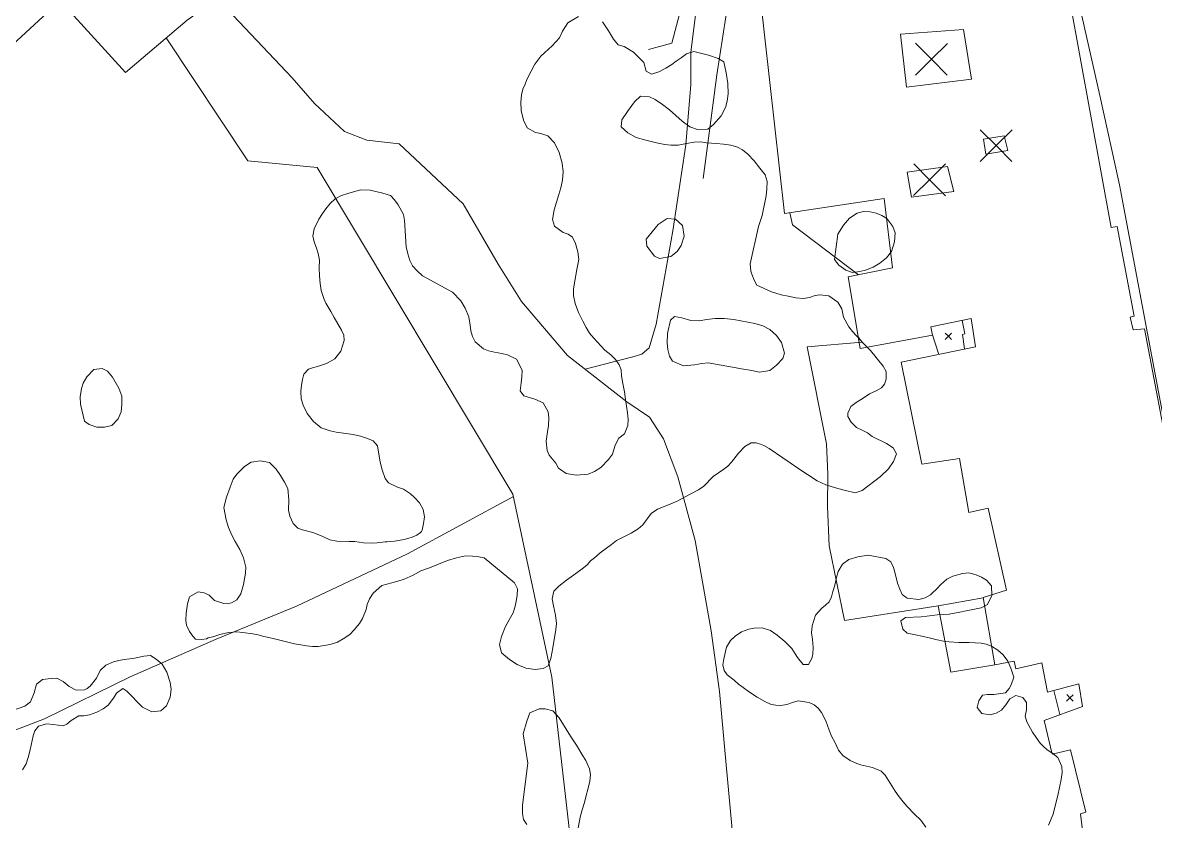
# Model space of a CAD drawing. Header units: metres. Extents: x 4652992 to 4879070, y 2074171 to 2309877.
# Drawn here: x 4654265.4 to 4654366, y 2308028.7 to 2308099.7 of the extents above; entities that cross this region are included whole.
import ezdxf

# ---------------------------------------------------------------- set-up
doc = ezdxf.new("R2010")
doc.units = ezdxf.units.M
doc.header["$MEASUREMENT"] = 0
doc.linetypes.add('DGN Style 3', pattern=[92.779933, 66.271381, -26.508552])
for name, color, linetype, lineweight in [('Level 18', 5, 'Continuous', 0), ('Level 20', 30, 'DGN Style 3', 0), ('Level 30', 5, 'Continuous', 0), ('Level 31', 38, 'Continuous', 0), ('Level 35', 4, 'Continuous', 0), ('Level 37', 3, 'Continuous', 0), ('Level 39', 9, 'Continuous', 0), ('Level 40', 1, 'Continuous', 0), ('Level 63', 3, 'Continuous', 0)]:
    doc.layers.add(name, color=color, linetype=linetype, lineweight=lineweight)

# ---------------------------------------------------------------- blocks, each defined once
blk = doc.blocks.new('COTA_3')
at = {"layer": 'Level 63', "ltscale": 0.2}
for p, q in [((-1.408562, 1.419507, 4e-05), (-0.000105, -1.5e-05, 4e-05)), ((1.419417, 1.408442, 4e-05), (-0.000105, -1.5e-05, 4e-05)), ((-0.000105, -1.5e-05, 4e-05), (-1.419627, -1.408472, 4e-05)), ((-0.000105, -1.5e-05, 4e-05), (1.408352, -1.419537, 4e-05))]:
    blk.add_line(p, q, dxfattribs=at)
blk = doc.blocks.new('COTA_9')
at = {"layer": 'Level 63', "ltscale": 0.2}
for p, q in [((-0.00013, 0.00011, 0.000195), (-1.419652, -1.408347, 0.000195)), ((-1.408587, 1.419632, 0.000195), (-0.00013, 0.00011, 0.000195)), ((1.419392, 1.408567, 0.000195), (-0.00013, 0.00011, 0.000195)), ((-0.00013, 0.00011, 0.000195), (1.408327, -1.419412, 0.000195))]:
    blk.add_line(p, q, dxfattribs=at)
blk = doc.blocks.new('COTA_10')
at = {"layer": 'Level 39'}
for p, q in [((-1.408444, 1.419518, 3.9e-05), (1.3e-05, -4e-06, 3.9e-05)), ((1.419535, 1.408453, 3.9e-05), (1.3e-05, -4e-06, 3.9e-05)), ((1.3e-05, -4e-06, 3.9e-05), (-1.419509, -1.408461, 3.9e-05)), ((1.3e-05, -4e-06, 3.9e-05), (1.40847, -1.419526, 3.9e-05))]:
    blk.add_line(p, q, dxfattribs=at)

msp = doc.modelspace()

# ---------------------------------------------------------------- linework, layer by layer
at = {"layer": 'Level 18', "color": 30}
msp.add_polyline3d([(4654402.39772, 2307929.389076, 1367.92), (4654399.423089, 2307938.774889, 1368.12), (4654393.768803, 2307958.055267, 1367.98), (4654388.530085, 2307973.183141, 1367.82), (4654385.697142, 2307981.948348, 1367.4), (4654382.18002, 2307994.246823, 1366.98), (4654377.384236, 2308014.574682, 1366.45), (4654372.700222, 2308035.231491, 1365.67), (4654368.927627, 2308052.748689, 1365.13), (4654362.79485, 2308085.267762, 1364.18), (4654361.044254, 2308093.201358, 1364.08), (4654357.918845, 2308107.112182, 1363.63)], dxfattribs=at)
at = {"layer": 'Level 20', "linetype": 'Continuous'}
for points in [[(4654328.122028, 2308118.290808, 1363.28031), (4654328.043056, 2308117.087281, 1363.340049), (4654327.535579, 2308109.2724, 1362.120049), (4654325.304475, 2308101.801797, 1359.640049), (4654324.724867, 2308097.057501, 1358.900049), (4654324.732252, 2308094.178746, 1358.200049), (4654324.295404, 2308088.824515, 1355.840049), (4654323.124247, 2308081.172014, 1353.560049), (4654321.645192, 2308072.880328, 1351.280049), (4654321.014487, 2308070.799894, 1351.100049), (4654320.381872, 2308070.240477, 1351.020049), (4654319.576706, 2308069.998781, 1351.020049), (4654315.329349, 2308068.896202, 1350.97648)], [(4654319.171874, 2308011.859426, 1345.338345), (4654325.547621, 2308019.836182, 1345.658345), (4654328.174838, 2308023.277765, 1346.168345), (4654328.373824, 2308028.349935, 1346.878345), (4654327.85702, 2308033.759184, 1347.128345), (4654327.258445, 2308040.282093, 1347.938345), (4654326.544109, 2308045.647743, 1347.898345), (4654325.097342, 2308053.668994, 1348.668345), (4654323.564087, 2308059.347028, 1349.578345), (4654322.291338, 2308062.71842, 1350.338345), (4654321.062737, 2308064.624529, 1350.728345), (4654319.040737, 2308065.989242, 1350.948345), (4654313.764317, 2308070.12202, 1350.988345), (4654309.673042, 2308074.906847, 1350.848345), (4654307.600541, 2308078.237338, 1350.748345), (4654304.494525, 2308083.578546, 1350.688345), (4654298.824546, 2308088.907596, 1351.048345), (4654295.949184, 2308089.223511, 1351.068345), (4654293.952811, 2308090.014454, 1350.948345), (4654291.300527, 2308092.493508, 1350.728345), (4654289.317655, 2308094.778689, 1350.648345), (4654284.083396, 2308100.312486, 1350.688345)]]:
    msp.add_polyline3d(points, dxfattribs=at)
at = {"layer": 'Level 30', "color": 1}
for points in [[(4654359.561912, 2308027.445565, 1373.781197), (4654359.330402, 2308029.414392, 1368.591197), (4654359.811952, 2308029.546597, 1368.601197), (4654358.456676, 2308035.091468, 1369.531197), (4654356.823214, 2308034.70309, 1366.451197), (4654356.099913, 2308037.698266, 1366.471197), (4654359.523798, 2308038.951956, 1368.611197), (4654359.19522, 2308040.947531, 1368.261197), (4654356.407873, 2308040.222344, 1367.601197), (4654355.907207, 2308042.804752, 1367.631197), (4654353.589308, 2308042.295214, 1367.241197), (4654353.436183, 2308042.974022, 1367.251197), (4654351.717068, 2308042.632211, 1362.481197), (4654350.696149, 2308048.625962, 1362.331197), (4654352.76121, 2308049.259646, 1368.581197), (4654351.141817, 2308056.544135, 1370.181197), (4654349.415407, 2308056.166949, 1363.311197), (4654348.582125, 2308060.974093, 1363.461197), (4654345.245161, 2308060.461775, 1367.861197), (4654343.402672, 2308069.507155, 1367.891197), (4654349.997376, 2308070.893825, 1373.181197), (4654349.611715, 2308073.39434, 1373.131197), (4654346.054791, 2308072.668121, 1370.501197), (4654346.183372, 2308071.905818, 1370.501197), (4654339.769064, 2308070.718849, 1367.731197), (4654338.711403, 2308077.102984, 1367.561197), (4654342.642342, 2308077.90185, 1367.931197), (4654341.890389, 2308084.062885, 1366.901197), (4654333.040853, 2308082.721289, 1365.951197), (4654330.385362, 2308106.551089, 1366.521197)], [(4654357.453548, 2308106.663761, 1369.981197), (4654362.050304, 2308081.481366, 1372.601197), (4654362.575282, 2308081.575434, 1372.631197), (4654364.10947, 2308073.593429, 1372.911197), (4654363.733995, 2308073.513707, 1372.911197), (4654363.998099, 2308072.378129, 1372.351197), (4654365.016474, 2308072.484175, 1371.521197), (4654367.474662, 2308059.566417, 1371.231197)]]:
    msp.add_polyline3d(points, dxfattribs=at)
for points in [[(4654343.889815, 2308093.933939, 1366.791197), (4654343.354492, 2308098.638242, 1366.751197), (4654348.942406, 2308099.068807, 1366.671197), (4654349.663608, 2308094.660058, 1366.771197)], [(4654352.883036, 2308088.305345, 1366.721197), (4654350.937996, 2308087.992688, 1367.321197), (4654350.713535, 2308089.327464, 1367.291197), (4654352.558088, 2308089.615919, 1366.741197)], [(4654348.091084, 2308084.677176, 1365.961197), (4654344.3296, 2308084.17807, 1366.381197), (4654343.936444, 2308086.38524, 1366.761197), (4654347.518202, 2308086.905402, 1366.761197)]]:
    msp.add_3dface(points, dxfattribs=at)
at = {"layer": 'Level 31'}
for points in [[(4654349.029189, 2308070.690244, 1367.271197), (4654348.84266, 2308071.990952, 1367.311197), (4654349.064351, 2308072.03499, 1367.321197), (4654348.818672, 2308073.232424, 1367.291197)], [(4654351.717068, 2308042.632211, 1362.481197), (4654347.815942, 2308041.973544, 1358.861197), (4654346.68765, 2308047.879649, 1358.561197), (4654350.702666, 2308048.587702, 1362.332155)]]:
    msp.add_polyline3d(points, dxfattribs=at)
at = {"layer": 'Level 35'}
for p, q in [((4654346.758096, 2308070.212701, 1367.091197), (4654346.16319, 2308072.025466, 1367.061197)), ((4654357.508441, 2308038.214013, 1367.351558), (4654356.953011, 2308040.364172, 1367.730278))]:
    msp.add_line(p, q, dxfattribs=at)
at = {"layer": 'Level 35', "extrusion": (-0.0778809516879601, -0.0178542102630675, 0.9968027811658933), "elevation": -402331.305168, "flags": 128}
msp.add_lwpolyline([(-1209695.619757, 5036351.303543), (-1209694.503876, 5036351.303543), (-1209688.888285, 5036356.059411)], dxfattribs=at)
at = {"layer": 'Level 35'}
for points in [[(4654326.322425, 2308113.453493, 1364.241197), (4654324.593215, 2308103.819565, 1364.071197), (4654323.030035, 2308097.840756, 1363.771197), (4654320.969934, 2308097.2779, 1363.801197)], [(4654328.104277, 2308101.937442, 1360.811197), (4654327.046468, 2308095.027097, 1360.921197), (4654326.072139, 2308087.616424, 1360.771197), (4654325.806768, 2308085.838793, 1360.751197)]]:
    msp.add_polyline3d(points, dxfattribs=at)
at = {"layer": 'Level 37'}
for points in [[(4654296.18975, 2308110.594554, 1359.48598), (4654294.194719, 2308109.413725, 1358.27598), (4654288.296545, 2308105.56207, 1355.70598), (4654284.415126, 2308103.036564, 1352.87598), (4654279.998244, 2308099.884581, 1350.83598), (4654274.515902, 2308095.251705, 1345.14598), (4654268.716377, 2308101.61907, 1348.66598), (4654263.754291, 2308097.03203, 1345.18598), (4654238.217327, 2308077.120277, 1330.10598), (4654227.293612, 2308069.448321, 1324.46598), (4654223.103919, 2308071.767806, 1323.86598), (4654208.310354, 2308062.412335, 1316.62598), (4654206.538101, 2308066.13173, 1317.30598)], [(4654278.14353, 2308098.317247, 1348.622878), (4654285.381784, 2308087.390246, 1347.742878), (4654291.529378, 2308086.816753, 1351.202878), (4654308.926266, 2308057.785089, 1350.522878), (4654312.381505, 2308041.544637, 1344.502878), (4654314.205593, 2308025.523057, 1344.122878), (4654313.854924, 2308016.334005, 1344.642878), (4654312.626914, 2308013.053888, 1345.062878)], [(4654308.966197, 2308057.597408, 1350.453309), (4654299.548946, 2308052.482916, 1343.793309), (4654289.717174, 2308047.859439, 1337.593309), (4654282.563879, 2308044.9266, 1336.413309), (4654274.9195, 2308041.577158, 1335.833309), (4654267.332709, 2308037.838028, 1332.473309), (4654261.660797, 2308035.669256, 1330.053309), (4654254.981598, 2308050.433581, 1330.333309), (4654250.9041, 2308056.132072, 1330.473309), (4654242.63878, 2308065.10014, 1328.933309), (4654234.563328, 2308074.553996, 1328.219392)], [(4654346.68765, 2308047.879649, 1358.681197), (4654338.387106, 2308046.586022, 1354.601197), (4654337.002462, 2308053.204498, 1354.621197), (4654336.853922, 2308056.703588, 1354.621197), (4654336.890907, 2308059.582221, 1354.641197), (4654336.766878, 2308062.253936, 1354.981197), (4654335.062987, 2308070.879827, 1359.781197), (4654339.931326, 2308071.301633, 1362.860556), (4654339.606475, 2308071.70025, 1362.820556)]]:
    msp.add_polyline3d(points, dxfattribs=at)
at = {"layer": 'Level 40', "color": 3}
for points in [[(4654283.261199, 2308056.612684, 1342.408935), (4654283.492182, 2308057.542502, 1342.508935), (4654283.80534, 2308058.425515, 1342.548935), (4654284.080518, 2308059.117884, 1342.788935), (4654284.417481, 2308059.584555, 1343.108935), (4654285.100421, 2308060.256944, 1343.088935), (4654285.678001, 2308060.630107, 1343.088935), (4654286.464062, 2308060.748447, 1343.268935), (4654287.306065, 2308060.61176, 1343.348935), (4654287.887374, 2308060.008504, 1343.508935), (4654288.292648, 2308059.440198, 1343.628935), (4654288.650993, 2308058.865966, 1343.708935), (4654288.921321, 2308058.309208, 1343.708935), (4654289.036562, 2308057.280159, 1343.828935), (4654288.993299, 2308056.374049, 1343.928935), (4654289.099341, 2308055.834665, 1343.988935), (4654289.39907, 2308055.195846, 1344.208935), (4654289.81889, 2308054.777102, 1344.388935), (4654290.244367, 2308054.6164, 1344.628935), (4654291.15978, 2308054.388913, 1344.888935), (4654291.978473, 2308054.05867, 1345.008935), (4654292.665141, 2308053.754639, 1345.208935), (4654293.293007, 2308053.614733, 1345.288935), (4654294.369598, 2308053.58392, 1345.328935), (4654294.874141, 2308053.590459, 1345.328935), (4654295.660388, 2308053.480088, 1345.328935), (4654296.370304, 2308053.445851, 1345.428935), (4654296.86602, 2308053.484633, 1345.508935), (4654297.581717, 2308053.555964, 1345.588935), (4654297.748924, 2308053.553256, 1346.068935), (4654298.417691, 2308053.618659, 1346.388935), (4654299.271194, 2308053.769344, 1346.828935), (4654299.593799, 2308053.857741, 1347.208935), (4654299.980924, 2308053.963819, 1347.568935), (4654300.385578, 2308054.157886, 1347.928935), (4654300.719806, 2308054.381181, 1348.368935), (4654300.813604, 2308054.469272, 1349.008935), (4654300.854567, 2308054.598344, 1349.908935), (4654300.986096, 2308055.182029, 1350.308935), (4654301.061868, 2308055.792029, 1350.308935), (4654300.944016, 2308056.425228, 1350.368935), (4654300.620853, 2308057.022965, 1350.908935), (4654300.198049, 2308057.503281, 1351.468935), (4654299.8223, 2308057.83705, 1351.668935), (4654299.20009, 2308058.234997, 1351.828935), (4654298.671927, 2308058.416087, 1351.808935), (4654297.879589, 2308058.802078, 1351.808935), (4654297.577125, 2308059.197521, 1351.868935), (4654297.300768, 2308059.95366, 1351.888935), (4654297.14475, 2308060.624926, 1351.928935), (4654296.888347, 2308062.093618, 1351.948935), (4654296.518378, 2308062.532954, 1351.948935), (4654296.007806, 2308062.725796, 1351.948935), (4654295.394547, 2308062.939026, 1351.868935), (4654294.737342, 2308063.084757, 1351.808935), (4654293.241117, 2308063.305602, 1351.568935), (4654292.701268, 2308063.428033, 1351.528935), (4654291.897306, 2308063.679126, 1351.468935), (4654291.201626, 2308064.244111, 1351.368935), (4654290.658358, 2308064.961774, 1351.328935), (4654290.299889, 2308065.688481, 1351.308935), (4654290.123421, 2308066.257093, 1351.288935), (4654290.090602, 2308066.934389, 1351.328935), (4654290.151767, 2308067.471064, 1351.328935), (4654290.251098, 2308067.969672, 1351.328935), (4654290.350428, 2308068.46828, 1351.408935), (4654290.757818, 2308068.905723, 1351.668935), (4654291.133195, 2308069.029378, 1352.028935), (4654291.578998, 2308069.123805, 1352.448935), (4654292.364935, 2308069.39462, 1352.548935), (4654293.118487, 2308069.809069, 1352.548935), (4654293.654732, 2308070.510584, 1353.088935), (4654293.929724, 2308071.431665, 1353.288935), (4654293.902934, 2308071.909578, 1353.448935), (4654293.706015, 2308072.375535, 1353.568935), (4654293.388758, 2308072.926365, 1353.748935), (4654293.042161, 2308073.48302, 1353.988935), (4654292.75132, 2308074.01336, 1354.228935), (4654292.304834, 2308074.757543, 1354.868935), (4654292.131412, 2308075.188345, 1355.128935), (4654291.902047, 2308075.874174, 1355.388935), (4654291.801785, 2308076.519125, 1355.388935), (4654291.736706, 2308077.187581, 1355.528935), (4654291.712652, 2308077.908871, 1355.888935), (4654291.738511, 2308078.574516, 1356.248935), (4654291.626563, 2308079.160808, 1357.008935), (4654291.476575, 2308079.632692, 1357.088935), (4654291.267846, 2308080.192464, 1357.288935), (4654291.164725, 2308080.746513, 1357.528935), (4654291.269837, 2308081.350688, 1357.668935), (4654291.70035, 2308082.2104, 1357.748935), (4654292.002069, 2308082.729804, 1357.868935), (4654292.298008, 2308083.143641, 1357.968935), (4654292.681902, 2308083.61624, 1358.048935), (4654293.145048, 2308084.027368, 1358.148935), (4654293.705099, 2308084.312541, 1358.228935), (4654294.274039, 2308084.489235, 1358.308935), (4654295.376737, 2308084.819118, 1358.288935), (4654296.256781, 2308084.796838, 1358.088935), (4654297.377567, 2308084.528575, 1357.788935), (4654298.052425, 2308084.318359, 1357.588935), (4654298.416489, 2308083.925931, 1357.508935), (4654298.727779, 2308083.498245, 1357.428935), (4654299.212493, 2308082.639758, 1357.088935), (4654299.300944, 2308082.088622, 1357.068935), (4654299.4495, 2308079.772378, 1357.068935), (4654299.596692, 2308079.133354, 1357.008935), (4654299.755569, 2308078.55299, 1356.888935), (4654299.993574, 2308078.063631, 1356.808935), (4654300.410473, 2308077.630222, 1356.768935), (4654300.903641, 2308077.196916, 1356.668935), (4654303.571309, 2308075.737315, 1356.128935), (4654304.287688, 2308074.970036, 1355.988935), (4654304.693025, 2308074.325493, 1355.888935), (4654304.9958, 2308073.548864, 1355.888935), (4654305.140131, 2308072.818938, 1355.888935), (4654305.190417, 2308072.305869, 1355.888935), (4654305.331641, 2308071.78999, 1355.888935), (4654305.57549, 2308071.32996, 1355.888935), (4654306.306415, 2308070.712243, 1355.808935), (4654306.770057, 2308070.513474, 1355.728935), (4654307.280567, 2308070.396869, 1355.648935), (4654307.928946, 2308070.28338, 1355.508935), (4654308.442377, 2308070.18144, 1355.368935), (4654309.249385, 2308069.792537, 1355.228935), (4654309.737144, 2308068.79624, 1355.228935), (4654309.714144, 2308068.221497, 1355.228935), (4654309.650058, 2308067.670156, 1355.268935), (4654309.556757, 2308066.972167, 1355.428935), (4654309.879795, 2308066.526904, 1355.488935), (4654310.859791, 2308066.240859, 1355.528935), (4654311.602215, 2308065.910513, 1355.448935), (4654312.051685, 2308065.104758, 1355.408935), (4654312.11664, 2308064.588777, 1355.428935), (4654312.08786, 2308063.908467, 1355.448935), (4654312.003261, 2308063.330709, 1355.448935), (4654311.883666, 2308062.500735, 1355.368935), (4654311.98113, 2308061.688645, 1355.328935), (4654312.136962, 2308061.24609, 1355.148935), (4654312.73008, 2308060.549019, 1355.148935), (4654312.959259, 2308060.091902, 1355.148935), (4654313.657799, 2308059.617819, 1355.148935), (4654314.546732, 2308059.48706, 1354.908935), (4654315.617356, 2308059.579391, 1354.808935), (4654316.180391, 2308059.802992, 1354.748935), (4654316.743302, 2308060.179067, 1354.608935), (4654317.417415, 2308060.883699, 1354.588935), (4654317.769048, 2308061.347458, 1354.528935), (4654318.017747, 2308062.136554, 1354.428935), (4654318.325247, 2308062.761525, 1354.388935), (4654318.832402, 2308063.163916, 1354.388935), (4654319.131014, 2308063.897367, 1354.488935), (4654319.159918, 2308064.425202, 1354.488935), (4654319.10957, 2308065.014508, 1354.488935), (4654318.917936, 2308066.19593, 1354.488935), (4654318.829361, 2308066.899541, 1354.528935), (4654318.699699, 2308067.626555, 1354.628935), (4654318.57302, 2308068.291996, 1355.008935), (4654318.528577, 2308068.834394, 1355.808935), (4654318.375667, 2308069.291613, 1356.768935), (4654318.04088, 2308069.754454, 1357.168935), (4654317.60639, 2308070.17611, 1357.188935), (4654317.07512, 2308070.571247, 1357.188935), (4654316.115016, 2308071.646081, 1357.188935), (4654315.71863, 2308072.105907, 1357.408935), (4654315.433694, 2308072.58934, 1357.628935), (4654315.136949, 2308073.166587, 1357.748935), (4654314.740314, 2308073.931362, 1357.808935), (4654314.458052, 2308074.734408, 1357.848935), (4654314.307877, 2308075.435004, 1357.868935), (4654314.313286, 2308075.997995, 1357.908935), (4654314.383215, 2308076.578665, 1357.928935), (4654314.599343, 2308077.740108, 1357.928935), (4654314.780475, 2308078.649334, 1357.768935), (4654314.686057, 2308079.323615, 1357.588935), (4654314.483047, 2308080.065191, 1357.388935), (4654314.212719, 2308080.621948, 1357.128935), (4654313.839953, 2308080.894144, 1356.848935), (4654313.382216, 2308081.046007, 1356.688935), (4654312.622014, 2308081.593312, 1356.688935), (4654312.433798, 2308082.179501, 1356.688935), (4654312.576827, 2308083.050557, 1356.768935), (4654313.001062, 2308084.4146, 1357.048935), (4654313.1766, 2308084.989547, 1357.068935), (4654313.313909, 2308085.678799, 1357.068935), (4654313.401306, 2308086.423696, 1357.068935), (4654313.312668, 2308087.203544, 1357.008935), (4654313.039109, 2308088.126823, 1356.888935), (4654312.615995, 2308088.988325, 1356.748935), (4654312.01119, 2308089.626737, 1356.628935), (4654311.409679, 2308089.822389, 1356.528935), (4654310.940256, 2308089.915592, 1356.368935), (4654310.19777, 2308090.322175, 1356.268935), (4654309.862797, 2308091.013727, 1356.308935), (4654309.650898, 2308091.863783, 1356.388935), (4654309.615096, 2308092.602651, 1356.528935), (4654309.684963, 2308093.259558, 1356.908935), (4654309.813633, 2308093.752341, 1357.248935), (4654310.012728, 2308094.215896, 1357.708935), (4654310.170798, 2308094.626616, 1358.248935), (4654310.533931, 2308095.377746, 1358.388935), (4654310.870771, 2308095.996892, 1358.388935), (4654311.404094, 2308096.683742, 1359.008935), (4654311.761694, 2308097.024356, 1360.168935), (4654312.412436, 2308097.611668, 1361.308935), (4654313.07188, 2308098.319212, 1361.648935), (4654313.341277, 2308098.906014, 1361.668935), (4654313.596129, 2308099.343253, 1361.688935), (4654313.810018, 2308099.651421, 1362.568935), (4654314.762913, 2308100.224476, 1362.928935)], [(4654316.881223, 2308099.758158, 1364.648935), (4654317.421631, 2308098.949593, 1364.788935), (4654317.868117, 2308098.20541, 1364.788935), (4654318.273329, 2308097.713342, 1364.788935), (4654318.819084, 2308097.544004, 1364.768935), (4654319.623232, 2308097.064199, 1364.768935), (4654320.131131, 2308096.551742, 1364.768935), (4654320.56562, 2308096.130086, 1364.508935), (4654320.751039, 2308095.376758, 1364.108935), (4654321.247004, 2308095.110591, 1363.628935), (4654321.880465, 2308095.304964, 1363.528935), (4654322.51088, 2308095.637147, 1363.468935), (4654323.044514, 2308095.94281, 1363.348935), (4654323.42561, 2308096.248269, 1363.208935), (4654323.853636, 2308096.559656, 1363.088935), (4654324.346183, 2308096.888722, 1363.088935), (4654325.000156, 2308097.109513, 1363.008935), (4654326.294054, 2308096.791634, 1362.928935), (4654327.150851, 2308096.49956, 1362.908935), (4654327.66739, 2308096.183573, 1362.868935), (4654327.855916, 2308095.216197, 1363.128935), (4654328.018025, 2308094.269312, 1363.148935), (4654328.051031, 2308093.363305, 1363.128935), (4654327.948903, 2308092.697558, 1363.128935), (4654327.793878, 2308092.149028, 1363.148935), (4654327.427824, 2308091.383232, 1363.128935), (4654326.744946, 2308090.634606, 1363.048935), (4654326.246618, 2308090.199973, 1362.948935), (4654325.32847, 2308090.184083, 1362.688935), (4654324.627194, 2308090.414789, 1362.688935), (4654323.963836, 2308090.912376, 1362.688935), (4654323.379668, 2308091.42473, 1362.588935), (4654322.821918, 2308091.916595, 1362.248935), (4654322.220159, 2308092.417196, 1361.828935), (4654321.559784, 2308092.853211, 1361.528935), (4654321.069724, 2308093.072471, 1361.388935), (4654320.260043, 2308093.14176, 1361.388935), (4654319.720691, 2308092.654292, 1361.348935), (4654319.105379, 2308091.785536, 1361.208935), (4654318.59263, 2308091.048867, 1361.168935), (4654318.543275, 2308090.418376, 1361.208935), (4654319.1216, 2308089.876692, 1361.268935), (4654319.867008, 2308089.484774, 1361.368935), (4654320.714979, 2308089.224943, 1361.468935), (4654321.6744, 2308088.988718, 1361.768935), (4654322.422543, 2308088.840177, 1362.168935), (4654322.959409, 2308088.779319, 1362.708935), (4654323.590072, 2308088.806553, 1363.248935), (4654324.335046, 2308088.948295, 1363.628935), (4654325.012577, 2308089.057694, 1363.728935), (4654325.61098, 2308089.076088, 1363.748935), (4654326.115585, 2308089.00639, 1363.748935), (4654327.019126, 2308088.948955, 1364.168935), (4654327.617591, 2308088.891112, 1364.408935), (4654328.268891, 2308088.792288, 1364.588935), (4654328.855732, 2308088.599548, 1364.628935), (4654329.316453, 2308088.386114, 1364.668935), (4654329.774377, 2308088.00554, 1364.788935), (4654330.341016, 2308087.405196, 1364.988935), (4654330.86663, 2308086.752018, 1365.128935), (4654331.32474, 2308086.142732, 1365.168935), (4654331.501208, 2308085.57412, 1365.248935), (4654331.47827, 2308084.92314, 1365.388935), (4654331.411324, 2308084.280897, 1365.468935), (4654331.05192, 2308082.553348, 1365.528935), (4654330.735903, 2308081.579433, 1365.528935), (4654329.999379, 2308078.265055, 1365.348935), (4654330.064458, 2308077.596599, 1365.068935), (4654330.132149, 2308077.323995, 1364.648935), (4654330.349642, 2308076.808218, 1364.548935), (4654330.578821, 2308076.3511, 1364.548935), (4654331.881731, 2308075.772267, 1364.548935), (4654332.75904, 2308075.506611, 1364.548935), (4654333.375158, 2308075.384283, 1364.548935), (4654334.064624, 2308075.247392, 1364.648935), (4654334.721767, 2308075.177898, 1365.088935), (4654335.273178, 2308075.266602, 1365.588935), (4654335.765849, 2308075.443194, 1366.228935), (4654336.188218, 2308075.496538, 1366.728935), (4654336.992056, 2308075.397919, 1367.148935), (4654337.781596, 2308074.844789, 1367.568935), (4654338.12235, 2308074.258804, 1367.588935), (4654338.27843, 2308073.5113, 1367.528935), (4654338.763143, 2308072.652813, 1367.428935), (4654339.092025, 2308072.23688, 1367.368935), (4654339.42675, 2308071.850277, 1367.208935), (4654340.078546, 2308071.141555, 1367.068935), (4654340.677446, 2308070.550051, 1366.888935), (4654341.805005, 2308069.167559, 1366.488935), (4654342.075271, 2308068.687039, 1365.908935), (4654342.07583, 2308068.000904, 1365.648935), (4654341.929507, 2308067.572606, 1365.408935), (4654341.651097, 2308067.246759, 1365.088935), (4654341.184906, 2308066.97344, 1364.708935), (4654340.598437, 2308066.708757, 1364.188935), (4654340.017935, 2308066.320929, 1363.908935), (4654339.408094, 2308065.938926, 1363.888935), (4654338.924374, 2308065.577617, 1363.888935), (4654338.654977, 2308064.990816, 1363.848935), (4654338.658147, 2308064.700532, 1363.128935), (4654338.951909, 2308064.184857, 1362.548935), (4654339.436312, 2308063.707556, 1361.928935), (4654339.952789, 2308063.467806, 1361.428935), (4654340.410588, 2308063.239707, 1361.348935), (4654340.836189, 2308062.92653, 1361.348935), (4654342.100996, 2308062.309527, 1361.348935), (4654342.705615, 2308061.899828, 1360.888935), (4654342.996455, 2308061.369488, 1360.388935), (4654342.724198, 2308060.691784, 1359.828935), (4654342.293499, 2308060.060783, 1359.688935), (4654341.560708, 2308059.367802, 1359.688935), (4654339.954211, 2308058.116533, 1359.688935), (4654339.320751, 2308057.92216, 1359.688935), (4654338.358408, 2308058.14372, 1359.288935), (4654337.575021, 2308058.344994, 1359.088935), (4654336.729972, 2308058.61949, 1358.928935), (4654335.949382, 2308058.987903, 1358.788935), (4654334.235354, 2308060.105712, 1358.308935), (4654333.551483, 2308060.576882, 1358.068935), (4654332.891108, 2308061.012897, 1358.008935), (4654331.670124, 2308061.849874, 1358.028935), (4654331.218167, 2308062.107303, 1357.828935), (4654330.921794, 2308062.227127, 1357.288935), (4654330.534483, 2308062.349761, 1356.668935), (4654330.09446, 2308062.360901, 1356.148935), (4654329.525645, 2308062.031733, 1355.888935), (4654328.94825, 2308061.429858, 1355.888935), (4654328.347547, 2308060.634427, 1355.028935), (4654328.019285, 2308060.287987, 1354.728935), (4654327.658702, 2308060.008945, 1354.188935), (4654326.723459, 2308059.371405, 1353.908935), (4654325.879341, 2308058.502343, 1353.908935), (4654325.404385, 2308058.185029, 1353.908935), (4654324.668424, 2308057.782332, 1353.908935), (4654323.510218, 2308057.173816, 1353.848935), (4654322.59238, 2308056.77674, 1353.928935), (4654321.750749, 2308056.456003, 1354.048935), (4654321.20543, 2308056.09168, 1354.008935), (4654320.469965, 2308055.079085, 1353.988935), (4654320.047844, 2308054.720791, 1353.928935), (4654319.435082, 2308054.324123, 1353.868935), (4654318.133164, 2308053.683161, 1353.768935), (4654317.681704, 2308053.330692, 1353.708935), (4654316.679082, 2308052.58457, 1353.528935), (4654316.166084, 2308052.152849, 1353.408935), (4654315.82017, 2308051.870895, 1353.148935), (4654315.559351, 2308051.5568, 1352.788935), (4654315.195846, 2308051.263093, 1352.348935), (4654314.498113, 2308050.746091, 1352.228935), (4654313.677242, 2308050.146823, 1352.228935), (4654313.008848, 2308049.623996, 1351.488935), (4654312.569198, 2308049.177712, 1350.988935), (4654312.42014, 2308048.506038, 1350.328935), (4654312.526244, 2308047.890417, 1350.128935), (4654312.711725, 2308047.060851, 1350.128935), (4654312.788615, 2308046.29858, 1350.128935), (4654312.730371, 2308045.77657, 1350.128935), (4654312.464764, 2308044.137112, 1349.768935), (4654312.29538, 2308043.210308, 1349.628935), (4654312.040715, 2308042.544357, 1349.488935), (4654311.615548, 2308042.323872, 1349.128935), (4654310.911599, 2308042.234964, 1349.128935), (4654310.081344, 2308042.354074, 1349.128935), (4654309.29199, 2308042.678492, 1349.128935), (4654308.616945, 2308043.117419, 1349.168935), (4654307.897769, 2308043.717559, 1349.188935), (4654307.738767, 2308044.450398, 1349.308935), (4654307.908338, 2308045.148489, 1349.348935), (4654308.224478, 2308045.96993, 1349.448935), (4654308.602343, 2308046.641911, 1349.568935), (4654308.953852, 2308047.258144, 1349.768935), (4654309.091348, 2308047.718684, 1349.948935), (4654309.199443, 2308048.261287, 1350.068935), (4654309.298711, 2308048.836132, 1350.248935), (4654309.318789, 2308049.39621, 1350.288935), (4654309.060209, 2308049.93539, 1350.288935), (4654306.371408, 2308052.130946, 1349.748935), (4654305.887315, 2308052.227061, 1349.448935), (4654305.32111, 2308052.293744, 1348.988935), (4654304.713881, 2308052.307592, 1348.348935), (4654303.919056, 2308052.145257, 1347.908935), (4654303.121371, 2308051.89202, 1347.768935), (4654301.5173, 2308051.265314, 1347.768935), (4654300.743111, 2308050.976922, 1347.728935), (4654300.074593, 2308050.606569, 1347.288935), (4654299.256458, 2308050.250678, 1347.088935), (4654298.602485, 2308050.029887, 1346.728935), (4654297.297397, 2308049.679208, 1345.608935), (4654296.520598, 2308048.994965, 1345.608935), (4654296.192461, 2308048.496051, 1345.448935), (4654295.987522, 2308048.003166, 1345.008935), (4654295.885208, 2308047.566131, 1344.728935), (4654295.569068, 2308046.74469, 1344.308935), (4654295.299546, 2308046.310363, 1344.188935), (4654294.839446, 2308045.761425, 1343.968935), (4654294.432056, 2308045.323981, 1343.828935), (4654293.851555, 2308044.936153, 1343.828935), (4654293.353103, 2308044.653995, 1343.828935), (4654292.702051, 2308044.447869, 1343.808935), (4654291.643237, 2308044.261723, 1343.108935), (4654291.112277, 2308044.275674, 1342.828935), (4654290.59008, 2308044.333619, 1342.528935), (4654290.085475, 2308044.403317, 1342.268935), (4654289.528035, 2308044.513995, 1342.208935), (4654288.351493, 2308044.808573, 1342.188935), (4654287.755888, 2308044.957318, 1342.128935), (4654287.257125, 2308045.056346, 1341.728935), (4654286.802372, 2308045.146636, 1341.448935), (4654286.297704, 2308045.292571, 1341.168935), (4654285.813611, 2308045.388686, 1340.888935), (4654284.921757, 2308045.50478, 1340.708935), (4654284.402482, 2308045.577391, 1340.688935), (4654283.657446, 2308045.511885, 1340.688935), (4654282.889039, 2308045.32906, 1340.688935), (4654282.270247, 2308045.131774, 1340.528935), (4654281.856705, 2308045.046187, 1339.948935), (4654281.715977, 2308044.952168, 1339.468935), (4654281.261347, 2308044.889983, 1339.228935), (4654280.73623, 2308044.933264, 1339.128935), (4654280.495489, 2308045.179247, 1338.708935), (4654280.195946, 2308045.589355, 1338.628935), (4654279.92854, 2308046.160777, 1338.488935), (4654279.872473, 2308046.568278, 1338.028935), (4654279.89541, 2308047.219259, 1337.848935), (4654280.017926, 2308048.063898, 1337.788935), (4654280.199307, 2308048.668175, 1337.788935), (4654280.961623, 2308049.126619, 1337.948935), (4654281.510237, 2308049.048183, 1338.108935), (4654281.941619, 2308048.840574, 1338.348935), (4654282.4231, 2308048.348608, 1338.848935), (4654283.241732, 2308048.094602, 1339.468935), (4654283.631903, 2308048.062869, 1339.828935), (4654283.793205, 2308048.107068, 1340.328935), (4654283.936916, 2308048.139515, 1341.028935), (4654284.400186, 2308048.398169, 1341.228935), (4654284.769348, 2308048.949918, 1341.228935), (4654284.994551, 2308049.774169, 1341.408935), (4654285.096803, 2308050.287441, 1341.608935), (4654285.166794, 2308050.791874, 1341.768935), (4654285.192777, 2308051.305045, 1341.848935), (4654285.010218, 2308052.149276, 1342.148935), (4654284.681088, 2308052.870158, 1342.348935), (4654284.258098, 2308053.579185, 1342.568935), (4654283.976022, 2308054.15352, 1342.948935), (4654283.667466, 2308054.824582, 1343.008935), (4654283.455692, 2308055.522164, 1343.008935), (4654283.261199, 2308056.612684, 1342.408935)], [(4654320.75873, 2308080.429851, 1361.648935), (4654320.824781, 2308079.807732, 1361.688935), (4654321.491261, 2308078.932398, 1361.788935), (4654321.955096, 2308078.736082, 1361.868935), (4654322.939067, 2308078.911505, 1362.068935), (4654323.499301, 2308079.334672, 1362.188935), (4654323.860453, 2308079.871739, 1362.248935), (4654324.134382, 2308080.708376, 1362.328935), (4654323.986917, 2308081.658614, 1362.268935), (4654323.359131, 2308082.214334, 1362.208935), (4654322.61546, 2308082.273274, 1362.168935), (4654321.812583, 2308081.749886, 1362.148935), (4654320.75873, 2308080.429851, 1361.648935)], [(4654337.777386, 2308080.893374, 1369.600556), (4654338.289844, 2308081.679328, 1369.520556), (4654338.82983, 2308082.311566, 1369.520556), (4654339.504493, 2308082.738894, 1369.520556), (4654340.064806, 2308082.892875, 1369.520556), (4654340.646858, 2308082.864669, 1369.520556), (4654341.183311, 2308082.756732, 1369.520556), (4654341.696612, 2308082.534912, 1369.520556), (4654342.141867, 2308082.267512, 1369.520556), (4654342.675494, 2308081.567435, 1369.520556), (4654342.881885, 2308080.99247, 1369.520556), (4654342.810308, 2308080.206715, 1369.520556), (4654342.546171, 2308079.341163, 1369.520556), (4654342.108253, 2308078.777295, 1369.520556), (4654341.512505, 2308078.304454, 1369.520556), (4654340.911675, 2308077.951177, 1369.520556), (4654340.243506, 2308077.700355, 1369.520556), (4654339.745451, 2308077.563483, 1369.520556), (4654339.083777, 2308077.489167, 1369.520556), (4654338.479985, 2308077.699559, 1369.520556), (4654337.860242, 2308078.120609, 1369.480556), (4654337.495314, 2308078.638565, 1369.480556), (4654337.777386, 2308080.893374, 1369.600556)], [(4654324.071638, 2308069.202499, 1358.808935), (4654325.037886, 2308069.292164, 1358.808935), (4654325.699395, 2308069.412778, 1358.868935), (4654326.272287, 2308069.462007, 1359.068935), (4654329.398378, 2308068.884657, 1360.268935), (4654330.14439, 2308068.765928, 1360.548935), (4654330.810507, 2308068.618586, 1360.948935), (4654331.734353, 2308068.790863, 1361.308935), (4654332.331708, 2308069.250621, 1361.328935), (4654332.895382, 2308069.835764, 1361.328935), (4654333.039837, 2308070.326273, 1361.288935), (4654332.772997, 2308071.269487, 1361.008935), (4654332.348069, 2308071.87326, 1360.908935), (4654331.749118, 2308072.422638, 1360.828935), (4654331.120794, 2308072.755324, 1360.668935), (4654330.417787, 2308072.939676, 1360.508935), (4654328.550152, 2308073.296359, 1360.208935), (4654327.695777, 2308073.392138, 1359.988935), (4654326.895132, 2308073.388215, 1359.848935), (4654326.125561, 2308073.318768, 1359.668935), (4654325.509664, 2308073.203916, 1359.448935), (4654324.72616, 2308073.211419, 1359.188935), (4654323.929326, 2308073.444106, 1358.868935), (4654323.277443, 2308073.588617, 1358.668935), (4654322.914258, 2308073.260304, 1358.388935), (4654322.652914, 2308072.051269, 1358.388935), (4654322.615316, 2308071.213122, 1358.388935), (4654322.689892, 2308070.634536, 1358.348935), (4654322.838549, 2308070.056048, 1358.328935), (4654323.101684, 2308069.603144, 1358.328935), (4654324.071638, 2308069.202499, 1358.808935)], [(4654270.510945, 2308065.791017, 1339.868935), (4654270.501622, 2308066.433158, 1339.668935), (4654270.618357, 2308067.17223, 1339.648935), (4654270.761696, 2308067.6621, 1339.548935), (4654271.069259, 2308068.210834, 1339.428935), (4654271.702347, 2308068.862631, 1339.408935), (4654272.438556, 2308068.960379, 1339.288935), (4654272.911025, 2308068.729367, 1339.248935), (4654273.351482, 2308068.184566, 1339.248935), (4654273.936022, 2308067.214788, 1339.288935), (4654274.191805, 2308066.508469, 1339.288935), (4654274.195347, 2308065.760761, 1339.288935), (4654274.125479, 2308065.103854, 1339.288935), (4654273.879578, 2308064.481897, 1339.288935), (4654273.308027, 2308063.909352, 1339.288935), (4654272.662818, 2308063.732557, 1339.288935), (4654271.96465, 2308063.749216, 1339.288935), (4654271.280966, 2308063.991674, 1339.288935), (4654270.864191, 2308064.272608, 1339.288935), (4654270.510945, 2308065.791017, 1339.868935)], [(4654345.609818, 2308028.235189, 1360.628935), (4654345.167152, 2308028.843731, 1360.068935), (4654344.589124, 2308029.374879, 1359.928935), (4654343.939979, 2308030.06894, 1359.928935), (4654343.591265, 2308030.480283, 1359.868935), (4654343.234068, 2308030.923072, 1359.588935), (4654342.874258, 2308031.425913, 1359.388935), (4654341.972603, 2308032.854599, 1358.648935), (4654341.637919, 2308033.188747, 1358.408935), (4654340.852126, 2308033.507995, 1358.408935), (4654340.32403, 2308033.627402, 1358.408935), (4654339.781581, 2308033.749649, 1358.208935), (4654339.311214, 2308033.932048, 1357.988935), (4654338.864005, 2308034.154515, 1357.768935), (4654338.233795, 2308034.576922, 1357.528935), (4654337.827993, 2308035.073982, 1357.428935), (4654337.55494, 2308035.708488, 1357.268935), (4654337.227091, 2308036.294305, 1357.028935), (4654337.00819, 2308036.828792, 1356.808935), (4654336.701528, 2308037.663438, 1356.808935), (4654336.331265, 2308038.406486, 1356.588935), (4654336.037025, 2308038.792163, 1356.168935), (4654335.664833, 2308039.089084, 1355.928935), (4654335.229041, 2308039.294407, 1355.648935), (4654334.255704, 2308039.42752, 1355.508935), (4654333.752412, 2308039.303879, 1355.508935), (4654333.263151, 2308039.103042, 1355.508935), (4654332.722672, 2308039.016529, 1355.388935), (4654332.266014, 2308039.047378, 1354.788935), (4654331.864153, 2308039.126916, 1354.428935), (4654331.290708, 2308039.389251, 1354.068935), (4654330.620054, 2308039.760128, 1353.848935), (4654329.93537, 2308040.208201, 1353.668935), (4654329.365503, 2308040.633548, 1353.608935), (4654328.964607, 2308040.93615, 1353.608935), (4654328.583932, 2308041.264517, 1353.588935), (4654327.954043, 2308041.761278, 1353.228935), (4654327.688508, 2308042.141275, 1353.008935), (4654327.58149, 2308042.638733, 1352.948935), (4654327.661372, 2308043.173618, 1352.908935), (4654327.887028, 2308044.200578, 1352.888935), (4654328.248728, 2308044.798753, 1352.968935), (4654328.672741, 2308045.191107, 1353.028935), (4654329.228859, 2308045.572199, 1353.168935), (4654329.876316, 2308045.816142, 1353.408935), (4654330.339165, 2308045.888254, 1353.668935), (4654331.048935, 2308045.926377, 1353.668935), (4654331.791993, 2308045.690005, 1353.668935), (4654332.396434, 2308045.287582, 1353.668935), (4654333.08341, 2308044.705104, 1353.908935), (4654333.704172, 2308044.091079, 1354.208935), (4654333.998091, 2308043.631047, 1354.628935), (4654334.197735, 2308043.293859, 1355.168935), (4654334.709228, 2308042.656811, 1355.768935), (4654335.171755, 2308042.654568, 1356.008935), (4654335.475724, 2308043.189751, 1356.268935), (4654335.554963, 2308043.575926, 1356.628935), (4654335.589175, 2308044.179384, 1356.948935), (4654335.526179, 2308044.891385, 1357.368935), (4654335.436769, 2308045.47466, 1357.888935), (4654335.488269, 2308046.08958, 1358.008935), (4654335.791233, 2308047.056588, 1358.008935), (4654336.365603, 2308047.672205, 1358.308935), (4654336.671221, 2308047.924273, 1358.668935), (4654337.005865, 2308048.245014, 1359.008935), (4654337.228947, 2308048.677137, 1359.208935), (4654337.343082, 2308049.160591, 1359.508935), (4654337.500594, 2308049.709878, 1359.608935), (4654337.655816, 2308050.393571, 1359.608935), (4654337.810394, 2308050.928555, 1359.608935), (4654338.198185, 2308051.581101, 1359.588935), (4654338.760172, 2308051.990798, 1359.528935), (4654339.542669, 2308052.237781, 1359.548935), (4654340.465431, 2308052.367701, 1359.668935), (4654342.032756, 2308052.072373, 1360.048935), (4654342.482579, 2308051.789855, 1360.188935), (4654342.736054, 2308051.278293, 1360.488935), (4654342.829041, 2308050.858029, 1360.808935), (4654343.094938, 2308049.897499, 1360.848935), (4654343.285135, 2308049.368694, 1360.848935), (4654343.487071, 2308048.8971, 1360.848935), (4654343.928089, 2308048.571673, 1361.008935), (4654344.961769, 2308048.441501, 1361.268935), (4654345.545627, 2308048.593847, 1361.388935), (4654346.00357, 2308048.860417, 1361.988935), (4654346.191114, 2308049.046552, 1362.488935), (4654346.54011, 2308049.364452, 1362.888935), (4654346.924001, 2308049.779631, 1363.188935), (4654347.466089, 2308050.237918, 1363.308935), (4654347.987311, 2308050.52173, 1363.328935), (4654348.855921, 2308050.75167, 1363.548935), (4654349.419235, 2308050.803896, 1364.028935), (4654350.073567, 2308050.644621, 1364.328935), (4654350.549481, 2308050.416473, 1364.408935), (4654350.987886, 2308050.151098, 1364.308935), (4654351.425327, 2308049.662659, 1364.168935), (4654351.456041, 2308048.793329, 1363.948935), (4654351.084893, 2308048.003536, 1363.668935), (4654350.500392, 2308047.70248, 1363.228935), (4654349.177738, 2308047.443338, 1362.548935), (4654348.617037, 2308047.33106, 1362.088935), (4654348.145385, 2308047.21604, 1361.848935), (4654347.682536, 2308047.143929, 1361.648935), (4654347.168148, 2308047.111786, 1361.408935), (4654346.610704, 2308047.088165, 1361.088935), (4654346.147855, 2308047.016054, 1360.768935), (4654345.673589, 2308046.961086, 1360.588935), (4654345.170619, 2308046.911799, 1360.568935), (4654343.779782, 2308046.829872, 1360.568935), (4654343.376312, 2308046.537637, 1360.468935), (4654343.539774, 2308045.805753, 1360.528935), (4654343.946219, 2308045.457402, 1360.688935), (4654344.531724, 2308045.326632, 1360.808935), (4654345.392856, 2308045.156193, 1360.928935), (4654346.004131, 2308045.00544, 1361.088935), (4654346.615406, 2308044.854686, 1361.448935), (4654347.16079, 2308044.746741, 1361.828935), (4654347.683339, 2308044.673084, 1362.228935), (4654348.542179, 2308044.637051, 1362.308935), (4654349.449946, 2308044.621102, 1362.308935), (4654350.512652, 2308044.559603, 1363.728935), (4654350.957571, 2308044.471543, 1364.068935), (4654351.430872, 2308044.303447, 1364.188935), (4654351.986708, 2308043.955295, 1364.308935), (4654352.453174, 2308043.53553, 1364.328935), (4654352.887358, 2308042.958433, 1364.328935), (4654353.151929, 2308042.355373, 1364.348935), (4654353.418469, 2308041.543552, 1364.308935), (4654353.188552, 2308040.859759, 1364.088935), (4654353.000365, 2308040.524915, 1363.688935), (4654352.682687, 2308040.141282, 1363.508935), (4654351.636303, 2308039.991179, 1363.108935), (4654351.087663, 2308040.010466, 1362.788935), (4654350.642101, 2308039.949817, 1362.488935), (4654350.312362, 2308039.434618, 1362.468935), (4654350.160397, 2308038.839582, 1362.848935), (4654350.577616, 2308038.325378, 1363.268935), (4654351.315447, 2308038.209111, 1363.428935), (4654351.853313, 2308038.355676, 1363.528935), (4654352.308323, 2308038.607943, 1363.628935), (4654352.703953, 2308039.080333, 1363.828935), (4654353.068266, 2308039.618456, 1364.008935), (4654353.592423, 2308039.916572, 1363.868935), (4654354.197829, 2308039.737212, 1363.988935), (4654354.523386, 2308039.285802, 1364.028935), (4654354.523426, 2308038.630913, 1364.268935), (4654354.423322, 2308038.070264, 1364.508935), (4654354.56198, 2308037.581427, 1364.648935), (4654355.072186, 2308036.64696, 1364.828935), (4654355.397743, 2308036.195549, 1365.028935), (4654355.757553, 2308035.692708, 1365.768935), (4654356.05505, 2308035.395688, 1366.608935), (4654356.341129, 2308035.115811, 1366.968935), (4654356.905448, 2308034.736213, 1367.008935), (4654357.314827, 2308034.402165, 1366.948935), (4654357.661933, 2308033.619049, 1367.028935), (4654357.702738, 2308033.090045, 1366.988935), (4654357.602312, 2308032.45504, 1366.948935), (4654357.323187, 2308031.021921, 1366.928935), (4654357.142196, 2308030.358212, 1366.868935), (4654356.913927, 2308029.391303, 1366.688935), (4654356.498758, 2308028.386969, 1366.448935)], [(4654264.381439, 2308038.552425, 1333.228935), (4654265.586068, 2308038.958231, 1333.488935), (4654266.08283, 2308039.366043, 1333.668935), (4654266.392253, 2308040.148301, 1334.088935), (4654266.621739, 2308040.915701, 1334.488935), (4654267.151063, 2308041.332408, 1334.728935), (4654267.923899, 2308041.4249, 1335.228935), (4654268.42436, 2308041.463922, 1335.328935), (4654268.966945, 2308041.17256, 1335.328935), (4654269.521718, 2308040.710093, 1335.328935), (4654270.150259, 2308040.386391, 1335.328935), (4654270.866922, 2308040.428652, 1335.488935), (4654271.106583, 2308040.549936, 1336.168935), (4654271.393467, 2308040.753894, 1336.768935), (4654271.931128, 2308041.444995, 1337.028935), (4654272.282217, 2308042.126997, 1337.028935), (4654272.778826, 2308042.611518, 1337.408935), (4654273.453517, 2308042.907454, 1337.968935), (4654273.924195, 2308043.029047, 1338.148935), (4654274.400891, 2308043.103441, 1338.328935), (4654274.907216, 2308043.171975, 1338.488935), (4654275.303974, 2308043.231511, 1338.868935), (4654276.153663, 2308043.400815, 1338.888935), (4654276.736994, 2308043.469451, 1338.848935), (4654277.244085, 2308043.154439, 1338.828935), (4654277.784044, 2308042.694902, 1338.808935), (4654278.182333, 2308041.987347, 1338.748935), (4654278.47738, 2308041.070178, 1338.728935), (4654278.570426, 2308040.453677, 1338.668935), (4654278.479984, 2308039.766122, 1338.608935), (4654278.170561, 2308038.983864, 1338.548935), (4654277.667934, 2308038.54654, 1338.388935), (4654276.8684, 2308038.474665, 1338.208935), (4654276.041251, 2308038.883663, 1337.908935), (4654274.643441, 2308040.295021, 1337.168935), (4654274.293447, 2308040.548286, 1336.888935), (4654273.716746, 2308040.125615, 1336.388935), (4654273.445136, 2308039.688599, 1336.248935), (4654272.966581, 2308039.062485, 1336.088935), (4654272.528924, 2308038.719659, 1336.088935), (4654271.9638, 2308038.432721, 1336.088935), (4654271.315652, 2308038.192877, 1336.088935), (4654270.821209, 2308038.106657, 1335.908935), (4654270.362107, 2308038.120797, 1335.468935), (4654269.705469, 2308037.683268, 1335.168935), (4654269.306238, 2308037.378848, 1334.828935), (4654268.968892, 2308037.23088, 1334.468935), (4654268.083097, 2308037.344763, 1334.408935), (4654267.523224, 2308037.394173, 1334.408935), (4654266.803935, 2308037.183738, 1334.208935), (4654266.475999, 2308036.7732, 1333.468935), (4654266.313957, 2308036.345182, 1333.168935), (4654266.046964, 2308035.079121, 1332.648935), (4654265.885381, 2308034.420975, 1332.488935), (4654265.708831, 2308033.842469, 1332.468935), (4654265.357436, 2308033.313886, 1332.408935)], [(4654309.828068, 2308036.499817, 1346.948935), (4654310.151698, 2308037.650155, 1346.888935), (4654310.436777, 2308038.38832, 1346.868935), (4654311.258738, 2308038.735254, 1346.828935), (4654311.784969, 2308038.735956, 1346.808935), (4654312.455352, 2308038.558168, 1346.748935), (4654313.020608, 2308037.936417, 1346.728935), (4654314.028793, 2308036.312331, 1346.708935), (4654314.573399, 2308035.514751, 1346.708935), (4654315.132104, 2308034.564447, 1346.768935), (4654315.405782, 2308034.135398, 1346.768935), (4654315.739485, 2308033.409587, 1346.788935), (4654315.813435, 2308032.885167, 1346.788935), (4654315.765759, 2308032.279889, 1346.788935), (4654315.26095, 2308030.31083, 1346.808935), (4654315.074622, 2308029.763007, 1346.808935), (4654314.899644, 2308029.122976, 1346.808935), (4654314.205881, 2308025.482121, 1346.788935)], [(4654310.150461, 2308028.459549, 1346.848935), (4654309.876783, 2308028.888598, 1346.828935), (4654309.765332, 2308029.450433, 1346.828935), (4654309.764158, 2308030.185334, 1346.828935), (4654310.247019, 2308033.897957, 1346.828935), (4654309.828068, 2308036.499817, 1346.948935)]]:
    msp.add_polyline3d(points, dxfattribs=at)

# ---------------------------------------------------------------- block references
at = {"layer": 'Level 39'}
for p in [(4654346.0885, 2308096.41805, 1364.04525), (4654351.83675, 2308088.74845, 1364.61725), (4654345.93495, 2308085.72625, 1364.61525)]:
    msp.add_blockref('COTA_10', p, dxfattribs=at)
at = {"layer": 'Level 63', "ltscale": 0.2, "xscale": 0.2, "yscale": 0.2, "zscale": 0.2}
for name, p in [('COTA_9', (4654347.59535, 2308071.82425, 1365.56525)), ('COTA_3', (4654358.38745, 2308039.70715, 1365.93025))]:
    msp.add_blockref(name, p, dxfattribs=at)

doc.saveas('drawing.dxf')
